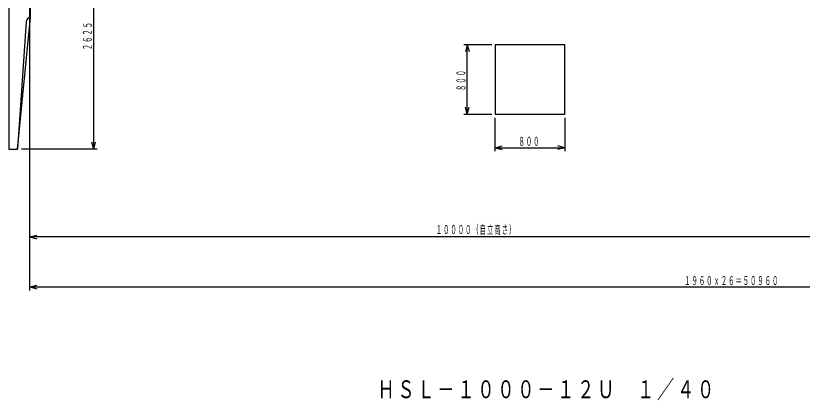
# Model space of a CAD drawing. Units: millimetres, scale not verified. Extents: x -13180 to 15154, y -10104 to 8366.
# Drawn here: x -1828 to 7202, y -10104 to -5683 of the extents above; entities that cross this region are included whole.
import ezdxf

# ---------------------------------------------------------------- set-up
doc = ezdxf.new("R2010")
doc.units = ezdxf.units.MM
doc.header["$LTSCALE"] = 40
doc.layers.add('0-0_L-1-1', color=4, linetype='Continuous')
doc.layers.add('1-2_NTEXT', color=7, linetype='Continuous')
doc.styles.add('ＭＳ ゴシック', font='')
doc.styles.get('ＭＳ ゴシック').set_extended_font_data('MS Gothic')

msp = doc.modelspace()

# ---------------------------------------------------------------- linework, layer by layer
at = {"layer": '0-0_L-1-1'}
for p, q in [((-932.93, -7215.68), (-932.93, -4590.68)), ((-1664.65, -8840.5), (-1664.65, -5030.68)), ((-1708.15, -5752.11), (-1808.15, -7215.68)), ((3636.58, -6015.71), (3316.07, -6015.71)), ((3356.07, -6015.71), (3334.63, -6095.71)), ((3356.07, -6815.71), (3356.07, -6015.71)), ((3356.07, -6015.71), (3377.5, -6095.71)), ((3356.07, -6815.71), (3334.63, -6735.71)), ((3356.07, -6815.71), (3377.5, -6735.71)), ((3316.07, -6815.71), (3636.58, -6815.71)), ((3676.58, -7240.02), (3676.58, -6855.71)), ((4476.58, -6855.71), (4476.58, -7240.02)), ((-892.93, -7215.68), (-1762.41, -7215.68)), ((-932.93, -7215.68), (-954.37, -7135.68)), ((-932.93, -7215.68), (-911.49, -7135.68)), ((3676.58, -7200.02), (3756.58, -7178.59)), ((3676.58, -7200.02), (4476.58, -7200.02)), ((3676.58, -7200.02), (3756.58, -7221.46)), ((4476.58, -7200.02), (4396.58, -7178.59)), ((4476.58, -7200.02), (4396.58, -7221.46)), ((-1664.65, -8225.48), (-1664.65, -8185.48)), ((-1664.65, -8225.48), (-1584.65, -8204.05)), ((8622.45, -8225.48), (-1664.65, -8225.48)), ((-1664.65, -8225.48), (-1584.65, -8246.92)), ((-1664.65, -8800.5), (-1584.65, -8779.07)), ((-1664.65, -8800.5), (14502.45, -8800.5)), ((-1664.65, -8800.5), (-1584.65, -8821.94))]:
    msp.add_line(p, q, dxfattribs=at)
for points in [[(-1658.15, -5702.11), (-1658.15, -3647.68), (-1908.15, -3647.68), (-1908.15, -7215.68), (-1808.15, -7215.68)], [(4476.58, -6815.71), (4476.58, -6015.71), (3676.58, -6015.71), (3676.58, -6815.71)]]:
    msp.add_lwpolyline(points, close=True, dxfattribs=at)
msp.add_arc((-1658.15, -5752.11), 50, 90, 180, dxfattribs=at)

# ---------------------------------------------------------------- texts
at = {"layer": '1-2_NTEXT', "char_height": 102.6, "attachment_point": 7, "rotation": 90, "style": 'ＭＳ ゴシック'}
for s, insert in [('\\T1.17;\\W0.5;２６２５', (-952.93, -6079.18)), ('\\T1.17;\\W0.5;８００', (3336.07, -6547.71))]:
    msp.add_mtext(s, dxfattribs=dict(at, insert=insert))
at = {"layer": '1-2_NTEXT', "attachment_point": 7, "style": 'ＭＳ ゴシック'}
for s, insert, char_height in [('\\T1.17;\\W0.5;８００', (3944.58, -7180.02), 102.6), ('\\T1.17;\\W0.5;１００００（自立高さ）', (2994.9, -8205.48), 102.6), ('\\T1.17;\\W0.5;１９６０ｘ２６＝５０９６０', (5846.9, -8780.5), 102.6), ('\\T1.17;\\W0.7;ＨＳＬ－１０００－１２Ｕ\u3000１／４０', (2325.3, -10103.97), 205.3)]:
    msp.add_mtext(s, dxfattribs=dict(at, insert=insert, char_height=char_height))

doc.saveas('drawing.dxf')
